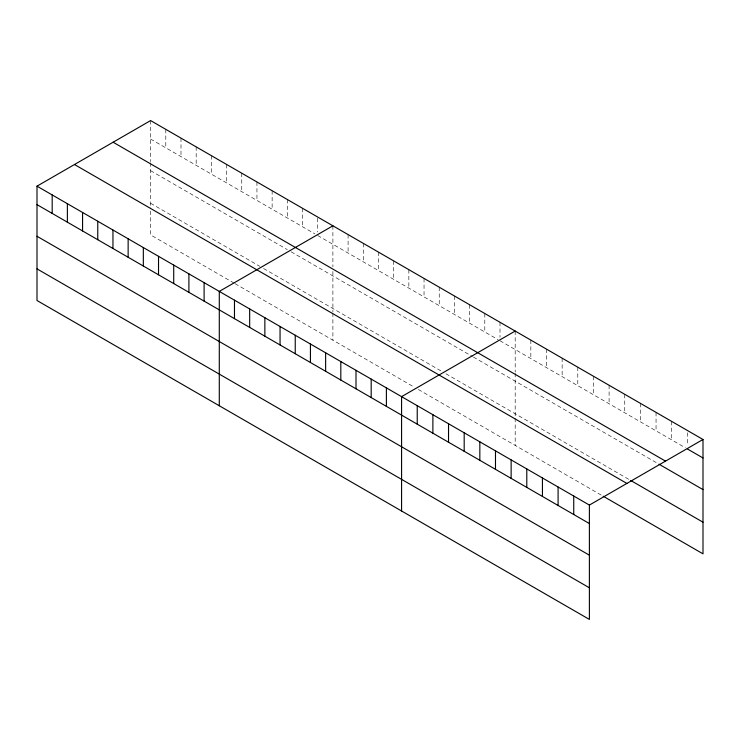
<?xml version="1.0" encoding="UTF-8"?>
<svg xmlns="http://www.w3.org/2000/svg" width="740" height="740" viewBox="0 0 740 740"><rect width="100%" height="100%" fill="white"/><g stroke="black" fill="none" stroke-linecap="round" stroke-linejoin="round"><path stroke-width="0.56" stroke-dasharray="3.7 2.78" d="M150.608 139.046L314.861 233.868M317.71 235.514L498.094 339.66M500 340.761L685.388 447.802M150.608 170.681L287.324 249.611M291.125 251.804L472.462 356.504M473.415 357.05L657.999 463.619M150.608 203.278L259.796 266.317M263.588 268.509L442.085 371.563M445.878 373.756L629.638 479.844M234.154 283.152L150.608 234.922L150.608 207.801M235.107 283.707L414.548 387.307M418.35 389.499L602.249 495.671M687.349 432.761L687.349 445.462M671.698 421.421L671.698 439.893M656.047 412.384L656.047 430.856M640.396 403.346L640.396 421.819M624.745 394.309L624.745 412.781M609.094 385.272L609.094 403.744M593.443 376.235L593.443 394.707M577.792 367.197L577.792 385.679M562.141 358.169L562.141 376.642M546.49 349.132L546.49 367.604M530.839 340.095L530.839 358.567M515.188 331.058L515.188 372.128M515.188 373.256L515.188 417.157M515.188 418.285L515.188 445.406M500 322.289L500 337.292M484.802 313.519L484.802 331.992M469.613 304.741L469.613 323.223M454.425 295.972L454.425 314.445M439.236 287.203L439.236 305.675M424.039 278.434L424.039 296.907M408.85 269.665L408.85 288.137M393.661 260.896L393.661 279.368M378.473 252.127L378.473 270.6M363.275 243.358L363.275 261.831M348.087 234.58L348.087 253.052M332.898 225.811L332.898 266.89M332.898 271.404L332.898 311.91M332.898 313.048L332.898 340.16M317.71 218.198L317.71 232.055M302.512 208.273L302.512 226.745M287.324 199.504L287.324 217.976M272.135 190.735L272.135 209.207M256.947 181.966L256.947 200.438M241.758 173.188L241.758 191.669M226.56 164.419L226.56 182.891M211.372 155.65L211.372 174.122M196.183 146.881L196.183 165.353M180.995 138.112L180.995 156.584M165.797 129.343L165.797 147.815M150.608 120.574L150.608 161.644M150.608 162.772L150.608 206.673"/><path stroke-width="1.11" d="M37 186.166L589.391 505.078L589.391 619.426L37 300.514L37 186.166L150.608 120.574L703 439.486L703 553.835L603.22 496.235M332.898 225.811L219.29 291.403L219.29 405.751M515.188 331.058L401.579 396.649L401.579 510.998M589.391 505.078L703 439.486M687.349 448.93L703 457.968M113.118 142.219L665.51 461.131M658.979 464.184L703 489.602M630.61 480.408L703 522.199M74.49 164.521L626.882 483.433M37 204.638L589.391 523.55M37 236.273L589.391 555.194M37 268.87L589.391 587.791M573.74 496.041L573.74 514.522M558.09 487.013L558.09 505.485M542.438 477.975L542.438 496.448M526.788 468.938L526.788 487.41M511.137 459.901L511.137 478.373M495.486 450.864L495.486 469.336M479.835 441.826L479.835 460.299M464.184 432.789L464.184 451.271M448.533 423.761L448.533 442.233M432.882 414.724L432.882 433.196M417.231 405.687L417.231 424.159M386.391 387.88L386.391 406.353M371.193 379.111L371.193 397.584M356.005 370.333L356.005 388.815M340.816 361.564L340.816 380.036M325.628 352.795L325.628 371.267M310.43 344.026L310.43 362.498M295.242 335.257L295.242 353.729M280.053 326.488L280.053 344.96M264.864 317.719L264.864 336.191M249.667 308.941L249.667 327.422M234.478 300.172L234.478 318.644M204.101 282.634L204.101 301.106M188.904 273.865L188.904 292.337M173.715 265.096L173.715 283.568M158.526 256.327L158.526 274.799M143.338 247.558L143.338 266.03M128.14 238.78L128.14 257.252M112.952 230.011L112.952 248.483M97.763 221.242L97.763 239.714M82.575 212.472L82.575 230.945M67.377 203.704L67.377 222.176M52.189 194.935L52.189 213.407"/></g></svg>
